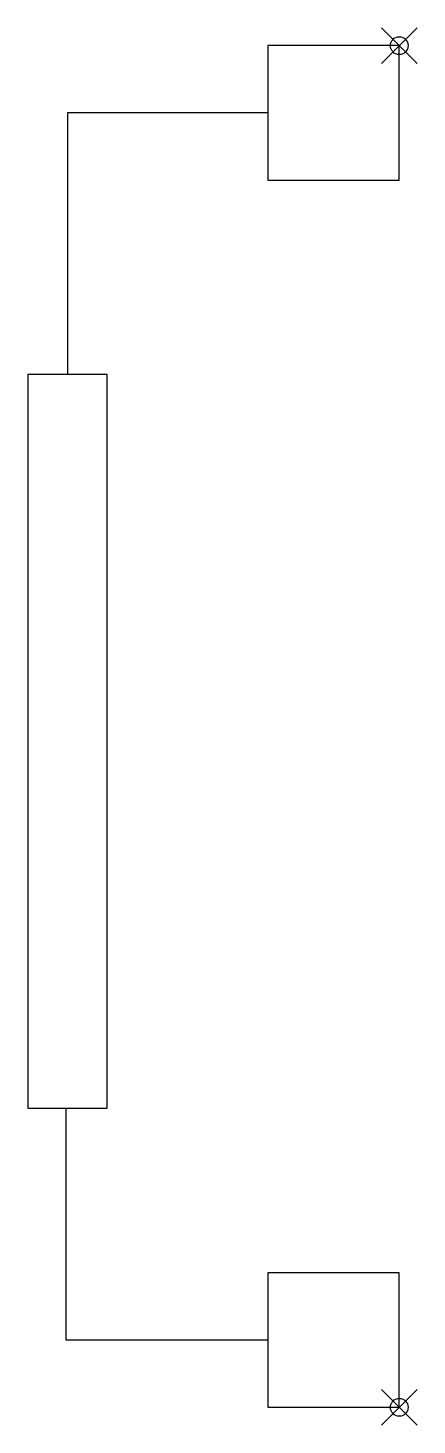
# Model space of a CAD drawing. Header units: millimetres. Extents: x 0 to 0.011, y -0.0005 to 0.0389.
import ezdxf

# ---------------------------------------------------------------- set-up
doc = ezdxf.new("R2010")
doc.units = ezdxf.units.MM
doc.header["$PDMODE"] = 35
doc.header["$PDSIZE"] = 0.0005

# ---------------------------------------------------------------- blocks, each defined once
blk = doc.blocks.new('TWO_LEGGED_BLOCK')
for p, q in [((-0.004523, 0.01772), (0.001127, 0.01772)), ((0.001127, 0.01772), (0.001127, 0.010339)), ((0.001156, -0.016882), (0.001156, -0.01034)), ((-0.004523, -0.016882), (0.001156, -0.016882))]:
    blk.add_line(p, q)
for points in [[(-0.008228, 0.019618), (-0.004523, 0.019618), (-0.004523, 0.015822), (-0.008228, 0.015822)], [(0, 0.010347), (0.002237, 0.010347), (0.002237, -0.010347), (0, -0.010347)], [(-0.008228, -0.014984), (-0.004523, -0.014984), (-0.004523, -0.01878), (-0.008228, -0.01878)]]:
    blk.add_lwpolyline(points, close=True)
for p in [(-0.008228, 0.019618), (-0.008228, -0.01878)]:
    blk.add_point(p)

msp = doc.modelspace()

# ---------------------------------------------------------------- block references
at = {"xscale": -1}
msp.add_blockref('TWO_LEGGED_BLOCK', (0.002237, 0.01878), dxfattribs=at)

doc.saveas('drawing.dxf')
